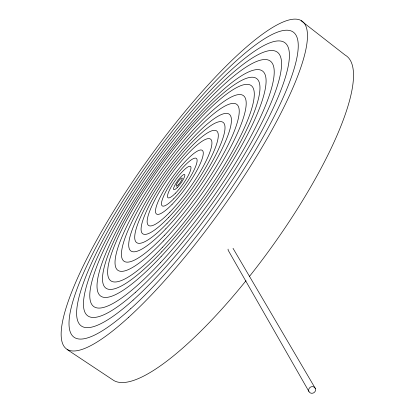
<?xml version="1.0" encoding="UTF-8"?>
<svg xmlns="http://www.w3.org/2000/svg" width="414" height="414" viewBox="0 0 414 414"><rect width="100%" height="100%" fill="white"/><g stroke="black" fill="none" stroke-linecap="round" stroke-linejoin="round"><path stroke-width="0.62" d="M67.115 349.525L113.7 380.45A199.688 51.274 -54.2 0 0 246.004 280.728M301.123 20.731L345.131 55.083A199.688 51.274 -54.2 0 1 249.29 276.619M233.02 248.317L315.364 388.513A3.555 3.281 -30.1 0 1 311.607 393.3A3.555 3.281 -30.1 0 1 309.387 388.058A3.555 3.281 -30.1 0 1 315.364 388.513M308.88 391.406L228.264 250.413A2.603 2.484 -30.1 0 1 228.093 249.13M128.521 317.419A201.835 44.35 -54.3 0 0 307.307 32.344A201.835 44.35 -54.3 0 0 116.919 205.841A201.835 44.35 -54.3 0 0 128.521 317.419M130.757 308.658A187.852 41.229 -54.3 0 0 298.147 43.051A187.852 41.229 -54.3 0 0 121.809 202.643A187.852 41.229 -54.3 0 0 130.757 308.658M133.101 300.124A174.397 38.233 -54.3 0 0 289.36 53.318A174.397 38.233 -54.3 0 0 126.436 199.786A174.397 38.233 -54.3 0 0 133.101 300.124M135.347 292.424A162.366 35.563 -54.3 0 0 281.536 62.462A162.366 35.563 -54.3 0 0 130.508 197.411A162.366 35.563 -54.3 0 0 135.347 292.424M160.492 262.631A151.182 33.089 -54.3 0 0 270.508 61.246A151.182 33.089 -54.3 0 0 115.087 227.612A151.182 33.089 -54.3 0 0 160.492 262.631M161.124 256.514A138.602 30.31 -54.3 0 0 262.885 71.327A138.602 30.31 -54.3 0 0 120.712 222.804A138.602 30.31 -54.3 0 0 161.124 256.514M161.719 251.815A129.08 28.214 -54.3 0 0 257.12 78.955A129.08 28.214 -54.3 0 0 124.935 219.285A129.08 28.214 -54.3 0 0 161.719 251.815M162.355 247.391A120.226 26.263 -54.3 0 0 251.759 86.05A120.226 26.263 -54.3 0 0 128.842 216.108A120.226 26.263 -54.3 0 0 162.355 247.391M163.416 240.953A107.542 23.479 -54.3 0 0 244.074 96.219A107.542 23.479 -54.3 0 0 134.384 211.714A107.542 23.479 -54.3 0 0 163.416 240.953M164.472 235.297A96.571 21.073 -54.3 0 0 237.434 105.006A96.571 21.073 -54.3 0 0 139.14 208.066A96.571 21.073 -54.3 0 0 164.472 235.297M165.807 228.833A84.228 18.371 -54.3 0 0 229.961 114.89A84.228 18.371 -54.3 0 0 144.439 204.128A84.228 18.371 -54.3 0 0 165.807 228.833M167.039 223.42A74.034 16.141 -54.3 0 0 223.798 123.051A74.034 16.141 -54.3 0 0 148.776 201.007A74.034 16.141 -54.3 0 0 167.039 223.42M168.446 217.655A63.316 13.802 -54.3 0 0 217.319 131.621A63.316 13.802 -54.3 0 0 153.299 197.866A63.316 13.802 -54.3 0 0 168.446 217.655M169.895 212.103A53.127 11.576 -54.3 0 0 211.166 139.766A53.127 11.576 -54.3 0 0 157.563 194.999A53.127 11.576 -54.3 0 0 169.895 212.103M172.053 204.402A39.195 8.539 -54.3 0 0 202.756 150.887A39.195 8.539 -54.3 0 0 163.333 191.284A39.195 8.539 -54.3 0 0 172.053 204.402M173.714 198.818A29.228 6.365 -54.3 0 0 196.753 158.831A29.228 6.365 -54.3 0 0 167.416 188.768A29.228 6.365 -54.3 0 0 173.714 198.818M175.484 193.172A19.272 4.197 -54.3 0 0 190.761 166.759A19.272 4.197 -54.3 0 0 171.463 186.372A19.272 4.197 -54.3 0 0 175.484 193.172M177.352 187.464A9.315 2.029 -54.3 0 0 184.779 174.677A9.315 2.029 -54.3 0 0 175.474 184.095A9.315 2.029 -54.3 0 0 177.352 187.464M178.18 185.001A5.046 1.097 -54.3 0 0 182.217 178.067A5.046 1.097 -54.3 0 0 177.182 183.154A5.046 1.097 -54.3 0 0 178.18 185.001"/></g></svg>
